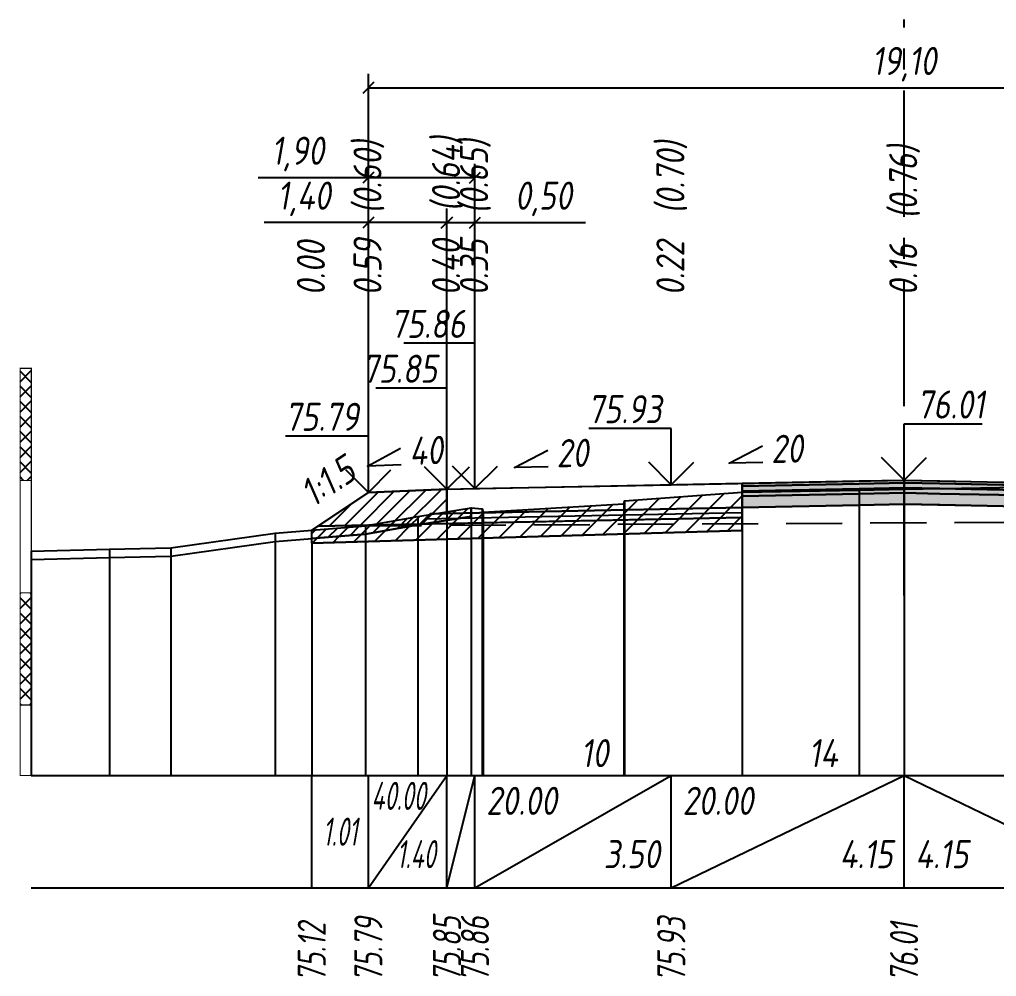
# Model space of a CAD drawing. Extents: x -717 to 1451, y -133302 to 233.
# Drawn here: x 78.9 to 166, y -16248.9 to -16163.6 of the extents above; entities that cross this region are included whole.
import ezdxf
from ezdxf.enums import TextEntityAlignment as Align

# ---------------------------------------------------------------- set-up
doc = ezdxf.new("R2010")
doc.units = 0
doc.linetypes.add('осевая2', pattern=[1.125, 0.75, -0.125, 0.125, -0.125])
doc.linetypes.add('штриховая', pattern=[0.75, 0.5, -0.25])
for name, color, linetype in [('Интерполированный поперечник', 2, 'Continuous'), ('Код_514', 1, 'Continuous'), ('Контур_0', 7, 'Continuous'), ('Контур_2521', 7, 'Continuous'), ('Контур_2564', 7, 'Continuous'), ('Контур_2660', 7, 'Continuous'), ('Контур_2665', 7, 'Continuous'), ('Контур_400', 7, 'Continuous'), ('Контур_508', 7, 'Continuous'), ('Контур_512', 7, 'Continuous'), ('Контур_513', 7, 'Continuous'), ('Контур_818', 7, 'Continuous'), ('Красный поперечник', 1, 'Continuous'), ('Линейка абсолютных высот', 7, 'Continuous'), ('Объём_2501', 7, 'Continuous'), ('Объём_2564', 7, 'Continuous'), ('Объём_2650', 7, 'Continuous'), ('Объём_2660', 7, 'Continuous'), ('Объём_2661', 7, 'Continuous'), ('Объём_2665', 7, 'Continuous'), ('Объём_2666', 7, 'Continuous'), ('Объём_2667', 7, 'Continuous'), ('Объём_2668', 7, 'Continuous'), ('Объём_2669', 7, 'Continuous'), ('Объём_2675', 7, 'Continuous'), ('Объём_2753', 7, 'Continuous'), ('Ось', 1, 'осевая2'), ('Откосы', 7, 'Continuous'), ('Отметки покрытия', 7, 'Continuous'), ('Рабочие отметки', 7, 'Continuous'), ('Рабочие отметки доп.', 7, 'Continuous'), ('Слои выравнивания', 7, 'Continuous'), ('Таблица', 7, 'Continuous'), ('Уклоны проезжей части', 7, 'Continuous'), ('Черный поперечник', 3, 'Continuous')]:
    doc.layers.add(name, color=color, linetype=linetype)
for name, color, linetype, true_color in [('Контур_2540', 2, 'Continuous', 0xffff00), ('Контур_2560', 2, 'Continuous', 0xffff00), ('Контур_2561', 7, 'Continuous', 0xff8040), ('Контур_2562', 3, 'Continuous', 0x00ff00), ('Контур_2563', 7, 'Continuous', 0xff8000), ('Контур_2570', 7, 'Continuous', 0x80ff00), ('Контур_2725', 7, 'Continuous', 0x323232), ('Контур_2736', 4, 'Continuous', 0x00ffff), ('Контур_2737', 4, 'Continuous', 0x00ffff), ('Контур_2738', 4, 'Continuous', 0x00ffff), ('Контур_2739', 4, 'Continuous', 0x00ffff), ('Контур_2741', 4, 'Continuous', 0x00ffff), ('Контур_2742', 4, 'Continuous', 0x00ffff), ('Контур_2743', 4, 'Continuous', 0x00ffff), ('Контур_2744', 7, 'Continuous', 0xa4ffff), ('Контур_2745', 7, 'Continuous', 0xa4ffff), ('Контур_2747', 4, 'Continuous', 0x00ffff), ('Контур_2748', 4, 'Continuous', 0x00ffff), ('Контур_2749', 4, 'Continuous', 0x00ffff), ('Контур_2750', 4, 'Continuous', 0x00ffff), ('Контур_2751', 4, 'Continuous', 0x00ffff), ('Контур_2752', 4, 'Continuous', 0x00ffff), ('Контур_2760', 7, 'Continuous', 0x323232), ('Контур_2761', 7, 'Continuous', 0x323232), ('Контур_2762', 7, 'Continuous', 0x323232), ('Контур_2763', 7, 'Continuous', 0x323232), ('Контур_402', 7, 'Continuous', 0xff6464), ('Контур_703', 4, 'Continuous', 0x00ffff), ('Контур_705', 4, 'Continuous', 0x00ffff), ('Контур_707', 4, 'Continuous', 0x00ffff), ('Контур_720', 131, 'Continuous', 0xaaffff), ('Объём_2500', 7, 'Continuous', 0xc0c0c0), ('Объём_2520', 7, 'Continuous', 0x80ffff), ('Объём_2540', 2, 'Continuous', 0xffff00), ('Объём_2560', 2, 'Continuous', 0xffff00), ('Объём_2561', 7, 'Continuous', 0xff8040), ('Объём_2562', 3, 'Continuous', 0x00ff00), ('Объём_2563', 7, 'Continuous', 0xff8000), ('Объём_2570', 7, 'Continuous', 0x80ff00), ('Объём_2600', 7, 'Continuous', 0x808000), ('Объём_2746', 2, 'Continuous', 0xffff00)]:
    doc.layers.add(name, color=color, linetype=linetype, true_color=true_color)
doc.styles.get("Standard").update_dxf_attribs({"font": 'txt', "height": 2.5})
doc.styles.add('М', font='romand.shx', dxfattribs={"width": 0.8, "oblique": 10, "height": 2.5})
doc.dimstyles.new('ISO-25', dxfattribs={"dimtxt": 2.5, "dimasz": 2.5, "dimexe": 1.25, "dimexo": 0.625, "dimtad": 1, "dimtxsty": 'Standard', "dimcen": 2.5, "dimadec": 0, "dimazin": 0, "dimtfac": 1, "dimtmove": 0, "dimatfit": 3, "dimfxl": 1, "dimarcsym": 0})

# ---------------------------------------------------------------- blocks, each defined once
blk = doc.blocks.new('_Oblique')
at = {"color": 0, "linetype": 'ByBlock', "lineweight": -2}
blk.add_line((-0.5, -0.5), (0.5, 0.5), dxfattribs=at)
blk = doc.blocks.new('*D378')
at = {"color": 0, "lineweight": -2, "transparency": 16777216}
for p, q in [((110.045, -16205.206), (110.045, -16180.486)), ((117.045, -16204.926), (117.045, -16180.486)), ((110.045, -16181.736), (100.766, -16181.736)), ((117.045, -16181.736), (110.045, -16181.736))]:
    blk.add_line(p, q, dxfattribs=at)
at = {"layer": 'Defpoints', "color": 0, "transparency": 16777216}
for p in [(117.045, -16181.736), (110.045, -16205.831), (117.045, -16205.551)]:
    blk.add_point(p, dxfattribs=at)
at = {"color": 0, "lineweight": -2, "transparency": 16777216, "rotation": 180}
blk.add_blockref('_Oblique', (110.045, -16181.736), dxfattribs=at)
at = {"color": 0, "lineweight": -2, "transparency": 16777216}
blk.add_blockref('_Oblique', (117.045, -16181.736), dxfattribs=at)
at = {"color": 0, "transparency": 16777216, "insert": (104.306, -16179.623), "char_height": 2.5, "width": 8.75, "attachment_point": 5, "style": 'М'}
blk.add_mtext('1,40', dxfattribs=at)
blk = doc.blocks.new('*D380')
at = {"color": 0, "lineweight": -2, "transparency": 16777216}
for p, q in [((117.045, -16204.926), (117.045, -16180.486)), ((119.545, -16204.876), (119.545, -16180.486)), ((117.045, -16181.736), (119.545, -16181.736)), ((119.545, -16181.736), (129.412, -16181.736))]:
    blk.add_line(p, q, dxfattribs=at)
at = {"layer": 'Defpoints', "color": 0, "transparency": 16777216}
for p in [(119.545, -16181.736), (117.045, -16205.551), (119.545, -16205.501)]:
    blk.add_point(p, dxfattribs=at)
at = {"color": 0, "lineweight": -2, "transparency": 16777216, "rotation": 180}
blk.add_blockref('_Oblique', (117.045, -16181.736), dxfattribs=at)
at = {"color": 0, "lineweight": -2, "transparency": 16777216}
blk.add_blockref('_Oblique', (119.545, -16181.736), dxfattribs=at)
at = {"color": 0, "transparency": 16777216, "insert": (125.651, -16179.623), "char_height": 2.5, "width": 9.16667, "attachment_point": 5, "style": 'М'}
blk.add_mtext('0,50', dxfattribs=at)
blk = doc.blocks.new('*D383')
at = {"color": 0, "lineweight": -2, "transparency": 16777216}
for p, q in [((110.045, -16205.206), (110.045, -16176.486)), ((119.545, -16204.876), (119.545, -16176.486)), ((110.045, -16177.736), (100.207, -16177.736)), ((119.545, -16177.736), (110.045, -16177.736))]:
    blk.add_line(p, q, dxfattribs=at)
at = {"layer": 'Defpoints', "color": 0, "transparency": 16777216}
for p in [(119.545, -16177.736), (110.045, -16205.831), (119.545, -16205.501)]:
    blk.add_point(p, dxfattribs=at)
at = {"color": 0, "lineweight": -2, "transparency": 16777216, "rotation": 180}
blk.add_blockref('_Oblique', (110.045, -16177.736), dxfattribs=at)
at = {"color": 0, "lineweight": -2, "transparency": 16777216}
blk.add_blockref('_Oblique', (119.545, -16177.736), dxfattribs=at)
at = {"color": 0, "transparency": 16777216, "insert": (103.747, -16175.623), "char_height": 2.5, "width": 8.75, "attachment_point": 5, "style": 'М'}
blk.add_mtext('1,90', dxfattribs=at)
blk = doc.blocks.new('*D384')
at = {"color": 0, "lineweight": -2, "transparency": 16777216}
for p, q in [((110.045, -16205.206), (110.045, -16168.486)), ((205.545, -16205.206), (205.545, -16168.486)), ((110.045, -16169.736), (205.545, -16169.736))]:
    blk.add_line(p, q, dxfattribs=at)
at = {"layer": 'Defpoints', "color": 0, "transparency": 16777216}
for p in [(205.545, -16169.736), (110.045, -16205.831), (205.545, -16205.831)]:
    blk.add_point(p, dxfattribs=at)
at = {"color": 0, "lineweight": -2, "transparency": 16777216, "rotation": 180}
blk.add_blockref('_Oblique', (110.045, -16169.736), dxfattribs=at)
at = {"color": 0, "lineweight": -2, "transparency": 16777216}
blk.add_blockref('_Oblique', (205.545, -16169.736), dxfattribs=at)
at = {"color": 0, "transparency": 16777216, "insert": (157.795, -16167.623), "char_height": 2.5, "width": 10.41667, "attachment_point": 5, "style": 'М'}
blk.add_mtext('19,10', dxfattribs=at)

msp = doc.modelspace()

# ---------------------------------------------------------------- hatches: boundary and pattern name
at = {"layer": 'Линейка абсолютных высот'}
h = msp.add_hatch(dxfattribs=at)
h.set_pattern_fill('ANSI37', scale=0.3, style=0)
h.paths.add_polyline_path([(80, -16204.713), (80, -16194.713), (79, -16194.713), (79, -16204.713)])
h = msp.add_hatch(dxfattribs=at)
h.set_pattern_fill('ANSI37', scale=0.3, style=0)
h.paths.add_polyline_path([(80, -16224.713), (80, -16214.713), (79, -16214.713), (79, -16224.713)])
at = {"layer": 'Объём_2563'}
h = msp.add_hatch(dxfattribs=at)
h.set_pattern_fill('ANSI31', color=256, scale=0.3)
h.paths.add_polyline_path([(110.045, -16205.768), (117.045, -16205.488), (117.045, -16207.638), (115.545, -16207.668), (114.627, -16208.587), (105.545, -16208.768)])
at = {"layer": 'Объём_2570'}
h = msp.add_hatch(dxfattribs=at)
h.set_pattern_fill('ANSI31', color=256, scale=0.2)
h.paths.add_polyline_path([(119.22, -16207.906), (114.441, -16208.662), (109.786, -16209.496), (105, -16209.882), (105, -16209.132), (109.786, -16208.746), (114.441, -16207.912), (119.22, -16207.156)])
at = {"layer": 'Объём_2600'}
h = msp.add_hatch(dxfattribs=at)
h.set_pattern_fill('ANSI31', color=6, scale=0.4)
h.paths.add_polyline_path([(109.786, -16209.496), (114.441, -16208.662), (119.22, -16207.906), (119.22, -16207.156), (120.194, -16207.244), (120.289, -16207.531), (132.821, -16206.789), (132.888, -16206.508), (143.377, -16205.739), (143.377, -16209.156), (105, -16210.307), (105, -16209.882)])
at = {"layer": 'Слои выравнивания'}
for color, points in [(2, [(143.377, -16204.962), (153.805, -16204.753), (157.795, -16204.673), (157.795, -16204.923), (153.805, -16205.003), (143.377, -16205.212)]), (3, [(143.377, -16205.212), (153.805, -16205.003), (157.795, -16204.923), (157.795, -16205.373), (153.805, -16205.453), (143.377, -16205.662)]), (2, [(157.795, -16204.673), (160.998, -16204.737), (167.998, -16204.877), (178.545, -16205.088), (181.746, -16205.152), (192.365, -16205.365), (192.365, -16205.615), (181.746, -16205.402), (178.545, -16205.338), (167.998, -16205.127), (160.998, -16204.987), (157.795, -16204.923)]), (3, [(157.795, -16204.923), (160.998, -16204.987), (167.998, -16205.127), (178.545, -16205.338), (181.746, -16205.402), (192.365, -16205.615), (192.365, -16206.065), (181.746, -16205.852), (178.545, -16205.788), (167.998, -16205.577), (160.998, -16205.437), (157.795, -16205.373)]), (4, [(143.377, -16205.662), (153.805, -16205.453), (157.795, -16205.373), (157.795, -16205.823), (153.805, -16205.903), (143.377, -16206.112)]), (5, [(143.377, -16206.112), (153.805, -16205.903), (157.795, -16205.823), (157.795, -16206.823), (153.805, -16206.903), (143.377, -16207.112)]), (4, [(157.795, -16205.373), (160.998, -16205.437), (167.998, -16205.577), (178.545, -16205.788), (181.746, -16205.852), (192.365, -16206.065), (192.365, -16206.515), (181.746, -16206.302), (178.545, -16206.238), (167.998, -16206.027), (160.998, -16205.887), (157.795, -16205.823)]), (5, [(157.795, -16205.823), (160.998, -16205.887), (167.998, -16206.027), (178.545, -16206.238), (181.746, -16206.302), (192.365, -16206.515), (192.365, -16207.515), (181.746, -16207.302), (178.545, -16207.238), (167.998, -16207.027), (160.998, -16206.887), (157.795, -16206.823)])]:
    msp.add_hatch(color=color, dxfattribs=at).paths.add_polyline_path(points)

# ---------------------------------------------------------------- linework, layer by layer
at = {"layer": 'Интерполированный поперечник', "linetype": 'штриховая', "ltscale": 10, "flags": 128}
msp.add_lwpolyline([(109.786, -16208.746), (223.02, -16208.087)], dxfattribs=at)
at = {"layer": 'Код_514'}
for p, q in [((105, -16241), (105, -16231)), ((110.045, -16241), (110.045, -16231)), ((110.045, -16241), (117.045, -16231)), ((117.045, -16241), (117.045, -16231)), ((117.045, -16241), (119.545, -16231)), ((119.545, -16241), (119.545, -16231)), ((119.545, -16241), (137.045, -16231)), ((137.045, -16241), (137.045, -16231)), ((137.045, -16241), (157.795, -16231)), ((157.795, -16241), (157.795, -16231)), ((157.795, -16231), (178.545, -16241))]:
    msp.add_line(p, q, dxfattribs=at)
at = {"layer": 'Контур_0', "flags": 128}
for points in [[(117.045, -16205.488), (143.377, -16204.962), (143.377, -16207.112), (117.045, -16207.638), (117.045, -16205.488), (117.045, -16205.488)], [(110.045, -16205.768), (105, -16209.132), (105, -16209.132), (105, -16209.132), (105, -16209.132), (105, -16209.132), (105, -16209.132), (105, -16209.132), (105, -16209.132), (105, -16209.132), (105, -16209.132), (105, -16209.132), (105, -16209.132), (105, -16209.132), (105, -16209.132), (105, -16209.132)], [(110.045, -16205.768), (105, -16209.132), (105, -16209.132), (105, -16209.132), (105, -16209.132), (105, -16209.132), (105, -16209.132), (105, -16209.132), (105, -16209.132), (105, -16209.132), (105, -16209.132), (105, -16209.132), (105, -16209.132), (105, -16209.132), (105, -16209.132), (105, -16209.132), (105, -16209.132), (105, -16209.132), (105, -16209.132), (105, -16209.132), (105, -16209.132), (105, -16209.132), (105, -16209.132), (105, -16209.132), (105, -16209.132), (105, -16209.132), (105, -16209.132), (105, -16209.132), (105, -16209.132), (105, -16209.132)], [(115.545, -16207.668), (143.377, -16207.112), (143.377, -16208.012), (114.627, -16208.587), (115.545, -16207.668), (115.545, -16207.668)], [(105.545, -16208.768), (114.627, -16208.587), (115.545, -16207.668), (117.045, -16207.638)]]:
    msp.add_lwpolyline(points, dxfattribs=at)
at = {"layer": 'Контур_2521', "color": 250, "flags": 128}
msp.add_lwpolyline([(115.086, -16208.128), (143.377, -16207.562)], dxfattribs=at)
at = {"layer": 'Контур_2540', "flags": 128}
msp.add_lwpolyline([(105.545, -16208.768), (143.377, -16208.012), (143.377, -16209.156), (105, -16210.307), (105, -16209.132), (105.545, -16208.768), (105.545, -16208.768)], dxfattribs=at)
at = {"layer": 'Контур_2560', "flags": 128}
msp.add_lwpolyline([(110.045, -16205.768), (110.045, -16205.768), (110.045, -16205.768), (117.045, -16205.488)], dxfattribs=at)
at = {"layer": 'Контур_2561', "flags": 128}
msp.add_lwpolyline([(117.045, -16205.488), (117.045, -16205.488), (110.045, -16205.768), (110.045, -16205.768), (117.045, -16205.488)], dxfattribs=at)
at = {"layer": 'Контур_2562', "flags": 128}
msp.add_lwpolyline([(110.045, -16205.768), (110.045, -16205.768), (110.045, -16205.768), (110.045, -16205.768), (110.045, -16205.768)], dxfattribs=at)
at = {"layer": 'Контур_2563', "flags": 128}
msp.add_lwpolyline([(110.045, -16205.768), (117.045, -16205.488), (117.045, -16207.638), (115.545, -16207.668), (114.627, -16208.587), (105.545, -16208.768), (110.045, -16205.768), (110.045, -16205.768)], dxfattribs=at)
at = {"layer": 'Контур_2564', "flags": 128}
msp.add_lwpolyline([(110.045, -16205.768), (117.045, -16205.488)], dxfattribs=at)
at = {"layer": 'Контур_2570', "flags": 128}
msp.add_lwpolyline([(80, -16211.75), (86.972, -16211.584), (92.434, -16211.452), (101.727, -16210.146), (109.786, -16209.496), (109.786, -16209.496), (114.441, -16208.662), (119.22, -16207.906), (119.22, -16207.156), (120.194, -16207.244), (120.289, -16207.531), (132.821, -16206.789), (132.888, -16206.508), (143.377, -16205.739), (153.805, -16205.57), (157.795, -16205.496), (167.998, -16205.309)], dxfattribs=at)
at = {"layer": 'Контур_2660', "flags": 128}
msp.add_lwpolyline([(105, -16210.307), (143.377, -16209.156)], dxfattribs=at)
at = {"layer": 'Контур_2665', "flags": 128}
msp.add_lwpolyline([(110.045, -16205.768), (110.045, -16205.768)], dxfattribs=at)
at = {"layer": 'Контур_2725', "flags": 128}
msp.add_lwpolyline([(143.377, -16207.112), (153.805, -16206.903), (157.795, -16206.823), (160.998, -16206.887), (167.998, -16207.027), (178.545, -16207.238), (181.746, -16207.302), (192.365, -16207.515)], dxfattribs=at)
at = {"layer": 'Контур_2736', "flags": 128}
msp.add_lwpolyline([(110.045, -16205.768), (105, -16209.132)], dxfattribs=at)
at = {"layer": 'Контур_2737', "flags": 128}
msp.add_lwpolyline([(105, -16209.132), (105, -16209.132)], dxfattribs=at)
at = {"layer": 'Контур_2738', "flags": 128}
msp.add_lwpolyline([(105, -16209.132), (105, -16209.132)], dxfattribs=at)
at = {"layer": 'Контур_2739', "flags": 128}
msp.add_lwpolyline([(105, -16209.132), (105, -16209.132)], dxfattribs=at)
at = {"layer": 'Контур_2741', "flags": 128}
msp.add_lwpolyline([(105, -16209.132), (105, -16209.132)], dxfattribs=at)
at = {"layer": 'Контур_2742', "flags": 128}
msp.add_lwpolyline([(105, -16209.132), (105, -16209.132)], dxfattribs=at)
at = {"layer": 'Контур_2743', "flags": 128}
msp.add_lwpolyline([(105, -16209.132), (105, -16209.132)], dxfattribs=at)
at = {"layer": 'Контур_2744', "flags": 128}
msp.add_lwpolyline([(105, -16209.132), (105, -16209.132)], dxfattribs=at)
msp.add_lwpolyline([(105, -16209.132), (105, -16209.132)], dxfattribs=at)
msp.add_lwpolyline([(105, -16209.132), (105, -16209.132)], dxfattribs=at)
msp.add_lwpolyline([(105, -16209.132), (105, -16209.132)], dxfattribs=at)
msp.add_lwpolyline([(105, -16209.132), (105, -16209.132)], dxfattribs=at)
msp.add_lwpolyline([(105, -16209.132), (105, -16209.132)], dxfattribs=at)
at = {"layer": 'Контур_2745', "flags": 128}
msp.add_lwpolyline([(105, -16209.132), (105, -16209.132)], dxfattribs=at)
msp.add_lwpolyline([(105, -16209.132), (105, -16209.132)], dxfattribs=at)
msp.add_lwpolyline([(105, -16209.132), (105, -16209.132)], dxfattribs=at)
msp.add_lwpolyline([(105, -16209.132), (105, -16209.132)], dxfattribs=at)
msp.add_lwpolyline([(105, -16209.132), (105, -16209.132)], dxfattribs=at)
msp.add_lwpolyline([(105, -16209.132), (105, -16209.132)], dxfattribs=at)
at = {"layer": 'Контур_2747', "flags": 128}
msp.add_lwpolyline([(105, -16209.132), (105, -16209.132)], dxfattribs=at)
at = {"layer": 'Контур_2748', "flags": 128}
msp.add_lwpolyline([(105, -16209.132), (105, -16209.132)], dxfattribs=at)
at = {"layer": 'Контур_2749', "flags": 128}
msp.add_lwpolyline([(105, -16209.132), (105, -16209.132)], dxfattribs=at)
at = {"layer": 'Контур_2750', "flags": 128}
msp.add_lwpolyline([(105, -16209.132), (105, -16209.132)], dxfattribs=at)
at = {"layer": 'Контур_2751', "flags": 128}
msp.add_lwpolyline([(105, -16209.132), (105, -16209.132)], dxfattribs=at)
at = {"layer": 'Контур_2752', "flags": 128}
msp.add_lwpolyline([(105, -16209.132), (105, -16209.132)], dxfattribs=at)
at = {"layer": 'Контур_2760', "flags": 128}
msp.add_lwpolyline([(143.377, -16204.962), (153.805, -16204.753), (157.795, -16204.673), (160.998, -16204.737), (167.998, -16204.877), (178.545, -16205.088), (181.746, -16205.152), (192.365, -16205.365)], dxfattribs=at)
at = {"layer": 'Контур_2761', "flags": 128}
msp.add_lwpolyline([(143.377, -16205.212), (153.805, -16205.003), (157.795, -16204.923), (160.998, -16204.987), (167.998, -16205.127), (178.545, -16205.338), (181.746, -16205.402), (192.365, -16205.615)], dxfattribs=at)
at = {"layer": 'Контур_2762', "flags": 128}
msp.add_lwpolyline([(143.377, -16205.662), (153.805, -16205.453), (157.795, -16205.373), (160.998, -16205.437), (167.998, -16205.577), (178.545, -16205.788), (181.746, -16205.852), (192.365, -16206.065)], dxfattribs=at)
at = {"layer": 'Контур_2763', "flags": 128}
msp.add_lwpolyline([(143.377, -16206.112), (153.805, -16205.903), (157.795, -16205.823), (160.998, -16205.887), (167.998, -16206.027), (178.545, -16206.238), (181.746, -16206.302), (192.365, -16206.515)], dxfattribs=at)
at = {"layer": 'Контур_400', "flags": 128}
for points in [[(117.045, -16205.488), (119.545, -16205.438), (119.545, -16205.438), (119.545, -16205.438), (119.545, -16205.438), (119.545, -16205.438), (119.545, -16205.438), (137.045, -16205.088), (157.795, -16204.673)], [(157.795, -16204.673), (178.545, -16205.088), (196.045, -16205.438), (196.045, -16205.438), (196.045, -16205.438), (196.045, -16205.438), (196.045, -16205.438), (196.045, -16205.438), (198.545, -16205.488)]]:
    msp.add_lwpolyline(points, dxfattribs=at)
at = {"layer": 'Контур_402', "flags": 128}
msp.add_lwpolyline([(105, -16210.307), (143.377, -16209.156), (143.377, -16207.112), (157.795, -16206.823), (192.365, -16207.515), (192.365, -16209.76), (212.437, -16210.363)], dxfattribs=at)
at = {"layer": 'Контур_508', "flags": 128}
msp.add_lwpolyline([(105, -16210.307), (143.377, -16209.156), (143.377, -16207.112), (157.795, -16206.823), (192.365, -16207.515), (192.365, -16209.76), (212.437, -16210.363), (212.437, -16210.014), (213.914, -16210.014), (216.751, -16208.123)], dxfattribs=at)
at = {"layer": 'Контур_512', "flags": 128}
msp.add_lwpolyline([(105, -16210.307), (143.377, -16209.156)], dxfattribs=at)
at = {"layer": 'Контур_513', "flags": 128}
msp.add_lwpolyline([(105, -16210.307), (143.377, -16209.156), (143.377, -16207.112), (157.795, -16206.823), (192.365, -16207.515), (192.365, -16209.76), (212.437, -16210.363), (212.437, -16210.014), (213.914, -16210.014), (216.751, -16208.123)], dxfattribs=at)
at = {"layer": 'Контур_703', "flags": 128}
for points in [[(110.045, -16205.768), (105, -16209.132)], [(105, -16209.132), (105, -16209.132)]]:
    msp.add_lwpolyline(points, dxfattribs=at)
at = {"layer": 'Контур_705', "flags": 128}
msp.add_lwpolyline([(105, -16209.132), (105, -16209.132)], dxfattribs=at)
at = {"layer": 'Контур_707', "flags": 128}
msp.add_lwpolyline([(105, -16209.132), (105, -16209.132)], dxfattribs=at)
at = {"layer": 'Контур_720', "flags": 128}
msp.add_lwpolyline([(105, -16209.132), (105, -16209.132)], dxfattribs=at)
at = {"layer": 'Контур_818', "flags": 128}
msp.add_lwpolyline([(105, -16209.882), (109.786, -16209.496), (109.786, -16209.496), (114.441, -16208.662), (119.22, -16207.906), (119.22, -16207.156), (120.194, -16207.244), (120.289, -16207.531), (132.821, -16206.789), (132.888, -16206.508), (143.377, -16205.739), (153.805, -16205.57), (157.795, -16205.496), (167.998, -16205.309), (181.746, -16205.538), (192.365, -16205.712), (202.703, -16205.994), (214.675, -16206.707), (214.675, -16207.457), (216.751, -16207.794)], dxfattribs=at)
at = {"layer": 'Красный поперечник'}
for p, q in [((137.045, -16205.088), (157.795, -16204.673)), ((157.795, -16204.673), (178.545, -16205.088)), ((105, -16209.132), (110.045, -16205.768)), ((110.045, -16205.768), (117.045, -16205.488)), ((117.045, -16205.488), (119.545, -16205.438)), ((119.545, -16205.438), (137.045, -16205.088)), ((143.377, -16209.156), (143.377, -16231)), ((105, -16210.307), (105, -16231))]:
    msp.add_line(p, q, dxfattribs=at)
at = {"layer": 'Линейка абсолютных высот', "color": 7, "const_width": 0.1, "flags": 128}
for points in [[(80, -16204.713), (80, -16194.713), (79, -16194.713), (79, -16204.713), (80, -16204.713)], [(80, -16214.713), (80, -16204.713), (79, -16204.713), (79, -16214.713), (80, -16214.713)], [(80, -16224.713), (80, -16214.713), (79, -16214.713), (79, -16224.713), (80, -16224.713)], [(80, -16231), (80, -16224.713), (79, -16224.713), (79, -16231), (80, -16231)]]:
    msp.add_lwpolyline(points, dxfattribs=at)
at = {"layer": 'Объём_2500', "flags": 128}
msp.add_lwpolyline([(117.045, -16205.488), (143.377, -16204.962), (143.377, -16207.112), (117.045, -16207.638), (117.045, -16205.488), (117.045, -16205.488)], dxfattribs=at)
at = {"layer": 'Объём_2501', "flags": 128}
for points in [[(117.045, -16205.488), (119.545, -16205.438), (119.545, -16205.438), (119.545, -16205.438), (119.545, -16205.438), (119.545, -16205.438), (119.545, -16205.438), (137.045, -16205.088), (157.795, -16204.673)], [(157.795, -16204.673), (178.545, -16205.088), (196.045, -16205.438), (196.045, -16205.438), (196.045, -16205.438), (196.045, -16205.438), (196.045, -16205.438), (196.045, -16205.438), (198.545, -16205.488)]]:
    msp.add_lwpolyline(points, dxfattribs=at)
at = {"layer": 'Объём_2520', "color": 250, "flags": 128}
msp.add_lwpolyline([(115.545, -16207.668), (143.377, -16207.112), (143.377, -16208.012), (114.627, -16208.587), (115.545, -16207.668), (115.545, -16207.668)], dxfattribs=at)
at = {"layer": 'Объём_2540', "flags": 128}
msp.add_lwpolyline([(105.545, -16208.768), (143.377, -16208.012), (143.377, -16209.156), (105, -16210.307), (105, -16209.132), (105.545, -16208.768), (105.545, -16208.768)], dxfattribs=at)
at = {"layer": 'Объём_2560', "flags": 128}
msp.add_lwpolyline([(110.045, -16205.768), (110.045, -16205.768), (110.045, -16205.768), (117.045, -16205.488)], dxfattribs=at)
at = {"layer": 'Объём_2561', "flags": 128}
msp.add_lwpolyline([(117.045, -16205.488), (117.045, -16205.488), (110.045, -16205.768), (110.045, -16205.768), (117.045, -16205.488)], dxfattribs=at)
at = {"layer": 'Объём_2562', "flags": 128}
msp.add_lwpolyline([(110.045, -16205.768), (110.045, -16205.768), (110.045, -16205.768), (110.045, -16205.768), (110.045, -16205.768)], dxfattribs=at)
at = {"layer": 'Объём_2563', "color": 250, "flags": 128}
msp.add_lwpolyline([(110.045, -16205.768), (117.045, -16205.488), (117.045, -16207.638), (115.545, -16207.668), (114.627, -16208.587), (105.545, -16208.768), (110.045, -16205.768), (110.045, -16205.768)], dxfattribs=at)
at = {"layer": 'Объём_2564', "flags": 128}
msp.add_lwpolyline([(110.045, -16205.768), (117.045, -16205.488)], dxfattribs=at)
at = {"layer": 'Объём_2570', "flags": 128}
msp.add_lwpolyline([(119.22, -16207.906), (114.441, -16208.662), (109.786, -16209.496), (105, -16209.882), (105, -16209.132), (109.786, -16208.746), (114.441, -16207.912), (119.22, -16207.156), (119.22, -16207.906), (119.22, -16207.906)], dxfattribs=at)
at = {"layer": 'Объём_2650', "color": 6, "flags": 128}
msp.add_lwpolyline([(109.786, -16209.496), (114.441, -16208.662), (119.22, -16207.906), (119.22, -16207.156), (120.194, -16207.244), (120.289, -16207.531), (132.821, -16206.789), (132.888, -16206.508), (143.377, -16205.739), (143.377, -16209.156), (105, -16210.307), (105, -16209.882), (109.786, -16209.496), (109.786, -16209.496)], dxfattribs=at)
at = {"layer": 'Объём_2660', "flags": 128}
msp.add_lwpolyline([(105, -16210.307), (143.377, -16209.156)], dxfattribs=at)
at = {"layer": 'Объём_2661', "flags": 128}
msp.add_lwpolyline([(110.045, -16205.768), (105, -16209.132)], dxfattribs=at)
at = {"layer": 'Объём_2665', "flags": 128}
msp.add_lwpolyline([(110.045, -16205.768), (110.045, -16205.768)], dxfattribs=at)
at = {"layer": 'Объём_2666', "flags": 128}
msp.add_lwpolyline([(110.045, -16205.768), (105, -16209.132)], dxfattribs=at)
at = {"layer": 'Объём_2667', "flags": 128}
msp.add_lwpolyline([(105, -16209.132), (105, -16209.132)], dxfattribs=at)
msp.add_lwpolyline([(105, -16209.132), (105, -16209.132)], dxfattribs=at)
at = {"layer": 'Объём_2668', "flags": 128}
msp.add_lwpolyline([(105, -16209.132), (105, -16209.132)], dxfattribs=at)
msp.add_lwpolyline([(105, -16209.132), (105, -16209.132)], dxfattribs=at)
at = {"layer": 'Объём_2669', "flags": 128}
msp.add_lwpolyline([(105, -16209.132), (105, -16209.132)], dxfattribs=at)
msp.add_lwpolyline([(105, -16209.132), (105, -16209.132)], dxfattribs=at)
at = {"layer": 'Объём_2675', "flags": 128}
msp.add_lwpolyline([(105, -16209.132), (105, -16209.132)], dxfattribs=at)
msp.add_lwpolyline([(105, -16209.132), (105, -16209.132)], dxfattribs=at)
msp.add_lwpolyline([(105, -16209.132), (105, -16209.132)], dxfattribs=at)
msp.add_lwpolyline([(105, -16209.132), (105, -16209.132)], dxfattribs=at)
msp.add_lwpolyline([(105, -16209.132), (105, -16209.132)], dxfattribs=at)
msp.add_lwpolyline([(105, -16209.132), (105, -16209.132)], dxfattribs=at)
msp.add_lwpolyline([(105, -16209.132), (105, -16209.132)], dxfattribs=at)
msp.add_lwpolyline([(105, -16209.132), (105, -16209.132)], dxfattribs=at)
msp.add_lwpolyline([(105, -16209.132), (105, -16209.132)], dxfattribs=at)
msp.add_lwpolyline([(105, -16209.132), (105, -16209.132)], dxfattribs=at)
msp.add_lwpolyline([(105, -16209.132), (105, -16209.132)], dxfattribs=at)
msp.add_lwpolyline([(105, -16209.132), (105, -16209.132)], dxfattribs=at)
at = {"layer": 'Объём_2746', "flags": 128}
msp.add_lwpolyline([(109.786, -16209.496), (114.441, -16208.662), (119.22, -16207.906), (119.22, -16207.156), (120.194, -16207.244), (120.289, -16207.531), (132.821, -16206.789), (132.888, -16206.508), (143.377, -16205.739), (143.377, -16209.156), (105, -16210.307), (105, -16209.882), (109.786, -16209.496), (109.786, -16209.496)], dxfattribs=at)
at = {"layer": 'Объём_2753', "flags": 128}
msp.add_lwpolyline([(143.377, -16204.962), (143.377, -16204.962)], dxfattribs=at)
at = {"layer": 'Ось', "ltscale": 15}
msp.add_line((157.795, -16214.971), (157.795, -16163.644), dxfattribs=at)
at = {"layer": 'Откосы', "color": 1, "flags": 128}
for points in [[(112.96, -16203.32), (109.963, -16203.44), (112.9, -16201.821)], [(126.07, -16203.497), (123.07, -16203.557), (126.04, -16201.997)], [(145.195, -16203.114), (142.195, -16203.174), (145.165, -16201.614)]]:
    msp.add_lwpolyline(points, dxfattribs=at)
at = {"layer": 'Отметки покрытия', "color": 1}
for p, q in [((119.545, -16192.488), (113.195, -16192.488)), ((119.545, -16205.438), (119.545, -16192.488)), ((117.045, -16196.488), (110.695, -16196.488)), ((117.045, -16205.488), (117.045, -16196.488)), ((157.795, -16204.673), (157.795, -16199.673)), ((157.795, -16199.673), (164.745, -16199.673)), ((137.045, -16200.088), (129.695, -16200.088)), ((137.045, -16205.088), (137.045, -16200.088)), ((110.045, -16200.768), (102.645, -16200.768)), ((110.045, -16205.768), (110.045, -16200.768)), ((137.045, -16205.088), (135.045, -16203.088)), ((137.045, -16205.088), (139.045, -16203.088)), ((157.795, -16204.673), (155.795, -16202.673)), ((157.795, -16204.673), (159.795, -16202.673)), ((110.045, -16205.768), (108.045, -16203.768)), ((110.045, -16205.768), (112.045, -16203.768)), ((117.045, -16205.488), (115.045, -16203.488)), ((117.045, -16205.488), (119.045, -16203.488)), ((119.545, -16205.438), (117.545, -16203.438)), ((119.545, -16205.438), (121.545, -16203.438))]:
    msp.add_line(p, q, dxfattribs=at)
at = {"layer": 'Слои выравнивания'}
for p, q in [((143.377, -16204.962), (143.377, -16231)), ((157.795, -16204.673), (157.795, -16231)), ((117.045, -16205.488), (117.045, -16231))]:
    msp.add_line(p, q, dxfattribs=at)
at = {"layer": 'Слои выравнивания', "color": 2, "flags": 128}
for points in [[(143.377, -16204.962), (153.805, -16204.753), (157.795, -16204.673), (157.795, -16204.923), (153.805, -16205.003), (143.377, -16205.212)], [(157.795, -16204.673), (160.998, -16204.737), (167.998, -16204.877), (178.545, -16205.088), (181.746, -16205.152), (192.365, -16205.365), (192.365, -16205.615), (181.746, -16205.402), (178.545, -16205.338), (167.998, -16205.127), (160.998, -16204.987), (157.795, -16204.923)]]:
    msp.add_lwpolyline(points, close=True, dxfattribs=at)
at = {"layer": 'Слои выравнивания', "color": 3, "flags": 128}
for points in [[(143.377, -16205.212), (153.805, -16205.003), (157.795, -16204.923), (157.795, -16205.373), (153.805, -16205.453), (143.377, -16205.662)], [(157.795, -16204.923), (160.998, -16204.987), (167.998, -16205.127), (178.545, -16205.338), (181.746, -16205.402), (192.365, -16205.615), (192.365, -16206.065), (181.746, -16205.852), (178.545, -16205.788), (167.998, -16205.577), (160.998, -16205.437), (157.795, -16205.373)]]:
    msp.add_lwpolyline(points, close=True, dxfattribs=at)
at = {"layer": 'Слои выравнивания', "color": 4, "flags": 128}
for points in [[(143.377, -16205.662), (153.805, -16205.453), (157.795, -16205.373), (157.795, -16205.823), (153.805, -16205.903), (143.377, -16206.112)], [(157.795, -16205.373), (160.998, -16205.437), (167.998, -16205.577), (178.545, -16205.788), (181.746, -16205.852), (192.365, -16206.065), (192.365, -16206.515), (181.746, -16206.302), (178.545, -16206.238), (167.998, -16206.027), (160.998, -16205.887), (157.795, -16205.823)]]:
    msp.add_lwpolyline(points, close=True, dxfattribs=at)
at = {"layer": 'Слои выравнивания', "color": 5, "flags": 128}
for points in [[(143.377, -16206.112), (153.805, -16205.903), (157.795, -16205.823), (157.795, -16206.823), (153.805, -16206.903), (143.377, -16207.112)], [(157.795, -16205.823), (160.998, -16205.887), (167.998, -16206.027), (178.545, -16206.238), (181.746, -16206.302), (192.365, -16206.515), (192.365, -16207.515), (181.746, -16207.302), (178.545, -16207.238), (167.998, -16207.027), (160.998, -16206.887), (157.795, -16206.823)]]:
    msp.add_lwpolyline(points, close=True, dxfattribs=at)
at = {"layer": 'Таблица'}
for p, q in [((80, -16231), (241.751, -16231)), ((80, -16241), (241.751, -16241))]:
    msp.add_line(p, q, dxfattribs=at)
at = {"layer": 'Черный поперечник', "color": 7}
for p, q in [((143.377, -16205.739), (143.377, -16231)), ((153.805, -16205.57), (153.805, -16231)), ((157.795, -16205.496), (157.795, -16231)), ((132.888, -16206.508), (132.888, -16231)), ((119.22, -16207.156), (119.22, -16231)), ((120.194, -16207.244), (120.194, -16231)), ((120.289, -16207.531), (120.289, -16231)), ((132.821, -16206.789), (132.821, -16231)), ((114.441, -16207.912), (114.441, -16231)), ((109.786, -16208.746), (109.786, -16231)), ((101.727, -16209.396), (101.727, -16231)), ((80, -16211), (80, -16231)), ((86.972, -16210.834), (86.972, -16231)), ((92.434, -16210.702), (92.434, -16231))]:
    msp.add_line(p, q, dxfattribs=at)
at = {"layer": 'Черный поперечник', "flags": 128}
msp.add_lwpolyline([(80, -16211), (86.972, -16210.834), (92.434, -16210.702), (101.727, -16209.396), (109.786, -16208.746), (114.441, -16207.912), (119.22, -16207.156), (120.194, -16207.244), (120.289, -16207.531), (132.821, -16206.789), (132.888, -16206.508), (143.377, -16205.739), (153.805, -16205.57), (157.795, -16205.496), (167.998, -16205.309)], dxfattribs=at)

# ---------------------------------------------------------------- texts
at = {"layer": 'Код_514', "style": 'М', "oblique": 10}
for s, width, p in [('40.00', 0.6, (110.308, -16231.558)), ('20.00', 0.8, (120.545, -16232)), ('20.00', 0.8, (138.045, -16232))]:
    msp.add_text(s, height=2.5, dxfattribs=dict(at, width=width)).set_placement(p, align=Align.TOP_LEFT)
at = {"layer": 'Код_514', "style": 'М', "oblique": 10, "width": 0.6}
msp.add_text('1.01', height=2.5, dxfattribs=at).set_placement((107.523, -16236), align=Align.MIDDLE_CENTER)
at = {"layer": 'Код_514', "style": 'М', "oblique": 10}
for s, width, p in [('1.40', 0.6, (116.045, -16240)), ('3.50', 0.8, (136.045, -16240)), ('4.15', 0.8, (156.795, -16240))]:
    msp.add_text(s, height=2.5, dxfattribs=dict(at, width=width)).set_placement(p, align=Align.BOTTOM_RIGHT)
at = {"layer": 'Код_514', "style": 'М', "oblique": 10, "width": 0.8}
msp.add_text('4.15', height=2.5, dxfattribs=at).set_placement((158.795, -16240), align=Align.BOTTOM_LEFT)
at = {"layer": 'Код_514', "style": 'М', "oblique": 10, "width": 0.7}
for s, p in [('75.85', (117.045, -16249.382)), ('75.12', (105, -16249.382)), ('75.79', (110.045, -16249.382)), ('75.86', (119.545, -16249.382)), ('75.93', (137.045, -16249.382)), ('76.01', (157.795, -16249.382))]:
    msp.add_text(s, height=2.5, rotation=90, dxfattribs=at).set_placement(p, align=Align.MIDDLE_LEFT)
at = {"layer": 'Отметки покрытия', "color": 1, "style": 'М', "oblique": 10, "width": 0.8}
for s, p in [('75.86', (118.686, -16192.757)), ('75.85', (116.186, -16196.757)), ('75.93', (136.186, -16200.357)), ('75.79', (109.186, -16201.037))]:
    msp.add_text(s, height=2.5, dxfattribs=at).set_placement(p, align=Align.BOTTOM_RIGHT)
msp.add_text('76.01', height=2.5, dxfattribs=at).set_placement((158.936, -16199.942), align=Align.BOTTOM_LEFT)
at = {"layer": 'Рабочие отметки', "color": 1, "style": 'М', "oblique": 10, "width": 0.8}
for s, p in [('0.59', (109.967, -16188.238)), ('0.40', (116.967, -16188.238)), ('0.35', (119.467, -16188.238)), ('0.22', (136.967, -16188.238)), ('0.00', (104.922, -16188.238)), ('0.16', (157.717, -16188.238))]:
    msp.add_text(s, height=2.5, rotation=90, dxfattribs=at).set_placement(p, align=Align.MIDDLE_LEFT)
at = {"layer": 'Рабочие отметки доп.', "color": 1, "style": 'М', "oblique": 10, "width": 0.8}
for s, p in [('(0.60)', (109.967, -16180.938)), ('(0.64)', (116.967, -16180.738)), ('(0.65)', (119.467, -16180.938)), ('(0.70)', (136.967, -16180.938)), ('(0.76)', (157.717, -16181.388))]:
    msp.add_text(s, height=2.5, rotation=90, dxfattribs=at).set_placement(p, align=Align.MIDDLE_LEFT)
at = {"layer": 'Слои выравнивания', "style": 'М', "oblique": 10, "width": 0.8}
for s, p in [('10', (130.211, -16231)), ('14', (150.586, -16231))]:
    msp.add_text(s, height=2.5, dxfattribs=at).set_placement(p, align=Align.BOTTOM_CENTER)
at = {"layer": 'Уклоны проезжей части', "color": 1, "style": 'М', "oblique": 10, "width": 0.8}
for s, rotation, p in [('20', 1.14576, (147.4, -16203.881)), ('40', 2.29061, (115.265, -16204.036)), ('20', 1.14576, (128.275, -16204.264)), ('1:1.5', 33.69007, (107.557, -16206.422))]:
    msp.add_text(s, height=2.5, rotation=rotation, dxfattribs=at).set_placement(p, align=Align.BOTTOM_CENTER)

# ---------------------------------------------------------------- dimensions: what is measured, and where the dimension line sits
at = {"color": 5}
dim = msp.add_linear_dim(base=(205.545, -16169.736), p1=(110.045, -16205.831), p2=(205.545, -16205.831), angle=180, dimstyle='ISO-25', override={"dimasz": 1, "dimlfac": 0.2, "dimzin": 0, "dimtxsty": 'М', "dimblk1": 'Oblique', "dimblk2": 'Oblique', "dimsah": 1}, dxfattribs=at)
dim.commit()
dim.dimension.update_dxf_attribs({"geometry": '*D384', "text_midpoint": (157.795, -16167.623)})
for base, p1, p2, picture, middle in [((119.545, -16177.736), (110.045, -16205.831), (119.545, -16205.501), '*D383', (103.747, -16177.736)), ((117.045, -16181.736), (110.045, -16205.831), (117.045, -16205.551), '*D378', (104.306, -16181.736)), ((119.545, -16181.736), (117.045, -16205.551), (119.545, -16205.501), '*D380', (125.651, -16181.736))]:
    dim = msp.add_linear_dim(base=base, p1=p1, p2=p2, angle=180, dimstyle='ISO-25', override={"dimasz": 1, "dimlfac": 0.2, "dimzin": 0, "dimtxsty": 'М', "dimblk1": 'Oblique', "dimblk2": 'Oblique', "dimsah": 1}, dxfattribs=at)
    dim.commit()
    dim.dimension.update_dxf_attribs({"geometry": picture, "text_midpoint": middle, "dimtype": 160})

doc.saveas('drawing.dxf')
